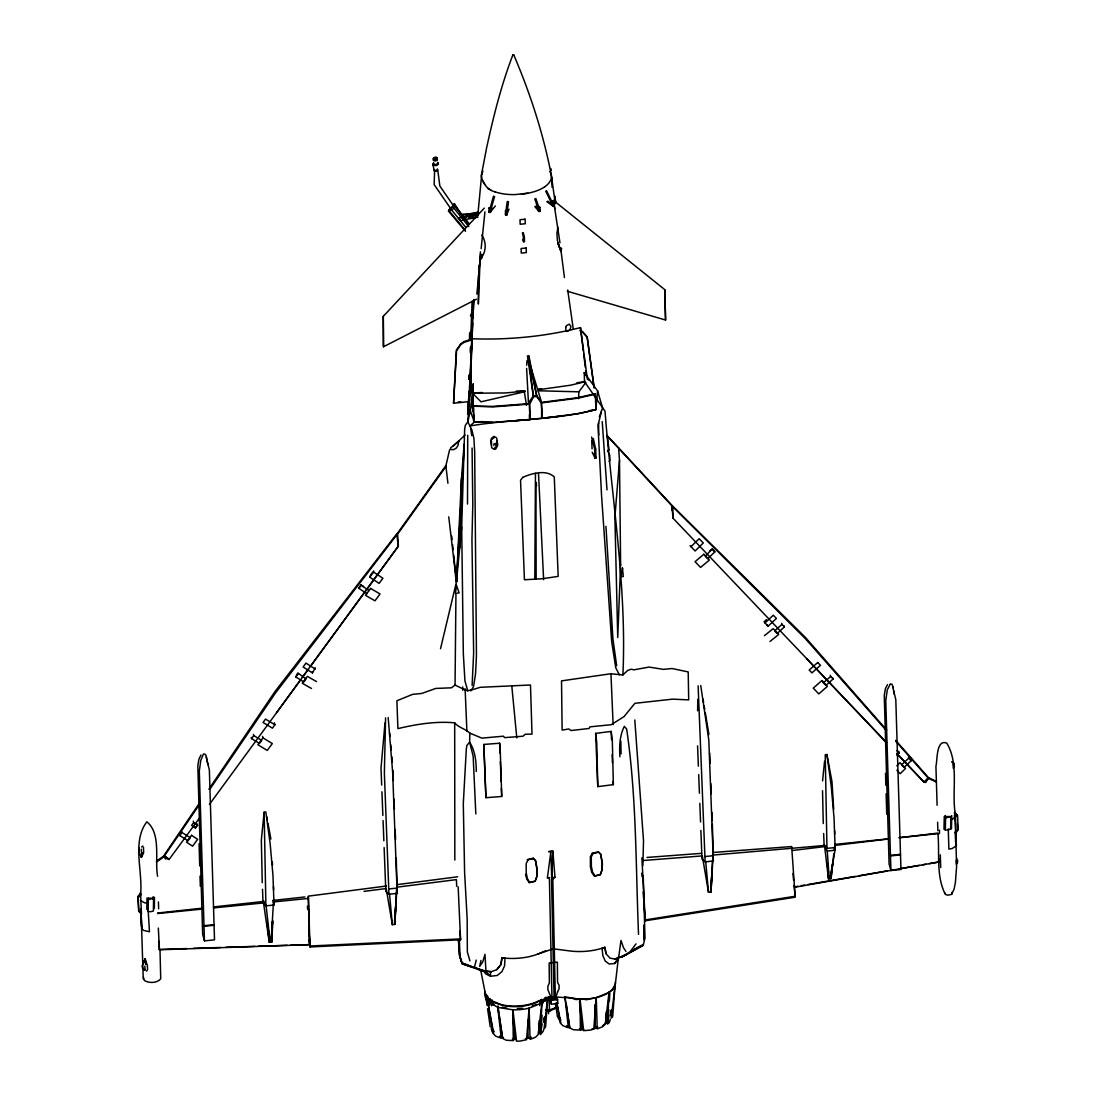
<?xml version="1.0" encoding="UTF-8"?>
<svg xmlns="http://www.w3.org/2000/svg" width="1096" height="1096" viewBox="0 0 1096 1096"><rect width="100%" height="100%" fill="white"/><g stroke="black" fill="none" stroke-linecap="round" stroke-linejoin="round"><path stroke-width="1.5" d="M138.808 911.324L138.028 896.377L140.562 893.062L141.48 914.228L138.699 911.201L138.028 896.377M467.513 504.064L467.718 435.318M937.738 833.111L898.939 837.755L939.478 833.467L939.491 830.083M955.671 833.371L958 829.946L957.726 818.479L957.383 815.205L954.52 812.109L955.671 833.371L955.274 831.946M206.171 756.925L209.363 769.995L214.515 939.847L204.459 940.875L199.308 771.022L200.801 760.323L203.541 753.925L205.5 754.528L206.281 756.254L207.87 764.638M555.768 1007.745L555.782 1004.443M892.61 686.562L895.802 699.632L900.953 869.484L890.911 870.512L885.76 700.659L887.253 689.973L890.171 684.233M534.807 578.825L535.465 473.335M481.555 258.04L482.172 254.546L481.322 259.081L479.637 259.218M273.575 900.145L271.096 942.108L272.534 921.407L271.877 942.039L269.274 942.3L263.588 903.419M262.506 889.308L263.026 902.583L265.89 905.858L274.027 905.022L274.055 901.446M622.898 674.931L627.679 670.437L631.159 669.204L633.995 669.82L649.065 667.067L663.368 669.382L672.095 668.533L688.206 671.93L688.699 699.892L672.67 699.125L634.872 703.331L624.076 716.578L611.226 724.703L589.99 726.84L589.059 728.484L571.098 730.525L568.769 728.977L562.125 730.1L561.522 680.876L610.582 673.78L622.898 674.931C626.939 586.812 611.705 498.94 605.019 411.192L584.497 381.682L584.25 372.572L597.58 390.902L595.813 409.657C554.686 420.439 511.736 418.85 470.061 425.947L474.294 422.083L473.253 411.164L473.239 383.943L470.526 393.149L469.937 391.08L467.787 421.755L471.883 429.947L473.869 438.085L474.664 451.456L476.459 655.531L475.541 673.903L473.527 686.493L470.91 690.891L471.129 689.877L467.745 690.809L465.005 689.864L455.059 685.055L451.511 687.809L435.729 688.439L421.522 693.508L412.767 694.316L396.889 700.755L397.903 728.635C416.247 724.209 436.14 721.031 454.689 722.839L454.826 860.072M455.059 685.055L455.936 594.744M823.644 833.494L824.096 845.112L826.959 848.386L835.097 847.551L835.125 843.975M945.122 823.603L945.122 815.534M697.604 710.797L697.81 699.152M468.745 378.997L468.814 375.599M469.472 339.842L469.595 333.02L471.691 330.704M957.178 816.63L957.219 815.013M385.573 717.866L384.367 773.228L388.957 894.226L397.177 893.391L396.273 858.223M459.868 547.863L461.443 478.815L464.129 444.223M471.773 338.746L470.526 393.149L471.773 338.746C508.27 340.075 545.041 336.595 580.469 327.608L587.429 379.476M560.015 1020.225L560.07 1017.691M454.689 722.839C458.635 727.717 465.389 728.758 469.855 733.142L469.622 742.184L473.157 756.24L475.815 813.903M485.925 797.696L483.815 744.444L499.625 743.225L500.324 752.623L501.721 796.477L485.925 797.696L483.815 744.444M490.583 971.823L490.433 976.235L497.228 975.495L501.968 971.618L504.571 965.836L504.996 958.082L501.831 957.836L500.817 964.535L496.694 969.645M140.261 894.774L140.329 892.966M467.745 690.809L464.923 680.931L463.334 653.737L461.69 527.135L464.663 429.057L465.266 425.508L467.787 421.755L470.362 410.849L473.239 383.943M468.006 411.822L468.376 401.615M469.198 379.504L469.389 374.394M470.211 352.282L470.403 347.185M470.65 340.377L472.102 301.249M539.191 1020.582L538.698 1033.802L540.958 1032.09L541.972 1023.938M539.739 1005.717L539.862 1002.415M606.252 1011.718L605.828 1023.294L608.088 1021.568L608.897 1015.047M476.486 299.208L383.477 346.761L383.285 316.319L484.309 208.117M271.877 942.039L272.74 920.503M551.754 879.732L552.891 851.181L548.74 851.633L552.891 851.181L554.973 877.307L551.754 879.732L550.863 851.743L547.342 878.129L549.603 877.54M642.873 865.607L643.516 840.742L634.803 719.99M469.143 401.068L469.609 390.916M469.841 385.833L470.157 379.065M470.321 375.681L470.705 367.215M470.855 363.831L471.801 343.514M472.034 338.431L472.732 323.197M472.965 318.128L473.815 299.509L468.91 399.93M388.984 888.925L396.601 888.144L394.82 924.421L395.683 906.05L394.382 924.462L392.327 924.668L386.148 888.294M478.582 275.288L478.349 304.058L480.404 251.833M478.747 271.931L479.062 265.191M578.551 398.67L578.88 391.82L585.798 382.531M712.468 860.716L710.989 892.034L711.852 873.663L710.551 892.076L708.495 892.281L702.317 855.908L642.708 860.538M146.837 909.351L147.001 898.062M154.317 908.584L154.481 897.295M461.443 478.815L456.47 581.88L440.524 648.709M463.909 451.1L456.47 581.88L455.443 575.195M468.321 411.836L468.567 406.739M951.725 815.63L951.492 828.521L948.081 829.973L945.341 829.932L945.588 817.041M950.629 829.398L950.862 816.506M394.82 924.421L396.67 892.267M468.129 401.684L453.539 403.246L456.58 350.775L460.895 344.528L464.17 342.336L470.321 340.377M710.989 892.034L712.743 861.579M712.934 858.195L713.126 854.812M472.116 685.397L473.636 653.175L471.951 539.958L472.801 504.544L472.075 448.004M467.636 414.22L469.074 391.382L470.732 390.286M541.999 1015.321L540.958 1032.09L540.123 1032.405M542.739 1003.594L542.945 1000.237L545.233 997.867L544.835 1001.128L545.233 997.867M608.814 1009.841L608.088 1021.568L605.088 1023.541M609.335 1001.456L609.856 993.072M544.137 1022.294L544.465 1017.239M607.033 435.591L618.624 447.88L619.487 460.539L620.61 565.029L617.733 637.461L614.76 511.435M611.376 1010.087L611.047 1015.143L611.445 1010.224M713.373 852.455L791.668 846.55L795.203 897.199L645.256 920.777L644.01 903.775M541.109 1002.689L541.356 999.305M956.383 864.429L956.219 860.374M491.446 441.099L491.597 445.127M495.817 445.373L495.515 443.401M497.132 444.551L496.981 440.537M529.08 1008.183L526.56 1039.707L519.929 1041.09L516.545 1041.2L512.942 1009.841L497.776 1007.388L502.749 1038.487L506.311 1040.255L513.257 1040.638L512.928 1009.813A32.031 15.687 -2.2 0 0 529.08 1008.183L541.904 1002.909L538.15 1034.569L535.533 1037.241L530.094 1039.392L529.108 1008.197M544.191 1020.856L544.438 1017.458M545.726 1000.497L545.986 997.1M611.047 1013.732L611.308 1010.334M383.285 316.319L383.477 346.761M373.654 570.893L373.558 572.071L382.901 578.263L379.12 583.387L369.79 577.208L369.873 576.017M476.883 294.166L480.637 253.669M526.669 365.215L527.053 360.488M614.856 517.504L619.487 460.539M544.191 1022.376L544.602 1017.458M477.76 215.871L481.719 174.237M385.011 722.894L381.011 768.132L381.668 785.037M468.156 412.863L468.472 409.493M468.773 406.137L470.143 391.025M468.239 412.699L468.567 409.301M468.883 405.89L469.54 399.095M461.69 527.135L456.429 581.866L448.744 516.86M555.11 949.04L569.564 950.917A39.867 19.509 -2.2 0 0 604.814 947.273L606.061 953.753L609.924 958.055L614.637 959.068L622.186 956.835L643.215 945.314L645.01 938.025L643.215 875.759M481.144 248.6L484.939 211.829M274.027 905.022L272.959 875.348L270.15 843.66L265.849 812.013L264.15 812.191L261.341 839.988L262.245 882.664M673.067 518.312L672.41 505.804L805.355 637.379L886.65 730.018M822.575 780.886L824.562 761.254M160.002 949.848L160.715 978.892C156.769 983.276 149.344 983.318 144.425 980.564L143.439 977.344M700.878 830.412L702.002 859.141L705.125 861.84L713.332 860.99L712.359 824.137M955.602 832.289L956.63 866.196L955.383 882.746L954.095 889.089L951.616 894.405L947.766 895.185L945.519 894.446L945.108 893.117M952.232 893.761L951.821 892.432M834.193 850.386L834.933 843.756L835.001 850.249L830.152 878.636L831.056 878.54L832.782 862.799L830.152 878.636L828.466 878.814L824.439 844.838M831.056 878.54L833.823 853.702M142.069 965.576L142.59 968.439M597.772 786.64L596.758 742.745L595.635 733.388L611.198 731.402L612.335 740.745L613.335 784.64L597.772 786.64L595.635 733.388M457.196 575.14L456.429 581.866L453.662 554.809M618.541 956.534L615.459 983.222A30.496 14.933 -2.2 0 1 611.883 990.181L606.02 994.154A31.716 15.536 -2.2 0 1 569.591 997.881L555.658 996.99M611.253 1017.855L615.103 984.893A30.565 14.96 -2.2 0 0 615.322 982.235M141.398 852.085L141.274 849.14M308.949 929.956L310.031 946.971L460.553 939.779L458.169 886.856M561.645 248.326L560.823 251.477L557.398 240.449L556.932 233.599L557.823 227.256M614.637 959.068L618.665 957.548L620.98 940.437L623.432 947.561L625.926 951.383M507.256 201.445L505.42 214.679L506.681 214.843L508.982 209.199M506.681 214.843L508.517 201.609M610.445 1019.212L609.212 1022.609L607.527 1024.075L609.075 992.401L611.965 990.044L615.103 984.893L612.733 1016.17L611.828 1017.595L611.006 1014.362M310.031 946.971L308.332 896.144L386.409 886.02M643.873 939.615L643.873 924.969M643.873 939.56L643.845 926.134M480.966 960.493L479.678 966.357L482.733 961.973L484.98 954.356L485.939 971.152L491.405 971.7M645.256 920.777L641.872 857.839M445.962 465.512L449.552 450.018M474.65 966.631L476.226 960.069M482.089 256.039L481.774 257.149C486.46 250.6 486.199 241.654 481.829 235.037M495.351 205.952L490.076 212.487L489.008 212.145L493.529 196.102M490.076 212.487L494.611 196.444M618.5 957.452L617.528 960.48L614.541 963.521L609.225 964.028L605.239 961.041L602.882 955.767L602.047 948.15L604.814 947.287L606.061 953.753M494.049 443.551L493.899 445.565M526.546 878.732L529.135 882.54L535.273 881.198L536.889 876.444L537.109 870.443L535.56 861.209L533.149 858.195L527.149 859.716L533.341 858.935M600.389 874.485L602.005 869.717L602.238 863.717L600.69 854.496L598.32 851.825L592.306 853.332L590.36 856.743L590.388 866.593L591.717 872.361L594.292 876.17L600.307 874.663L594.964 875.855L592.594 872.087L591.361 866.457L591.265 856.867L593.018 853.578L598.457 852.222M599.334 416.891L602.581 407.959L597.58 390.902M481.719 174.25L482.898 171.044M535.601 879.8L536.958 876.115L537.245 869.936L535.601 860.483L533.149 858.195M600.307 874.663L602.129 869.731L602.416 863.566L600.772 854.113L598.32 851.825M551.096 174.072C543.15 133.15 530.163 93.228 513.777 54.937L512.846 54.978C501.256 85.132 493.406 116.601 486.555 148.124L481.226 175.949C482.678 183.183 487.569 190.211 495.118 191.896M143.466 963.316L145.193 958.89L147.385 965.617L147.549 969.686L146.48 971.193M601.334 411.808L597.991 425.385L601.526 495.036L611.678 641.681L615.774 667.807L619.336 674.794M954.287 767.063L954.054 763.323M145.193 958.89L142.617 964.357L145.193 958.89L145.645 964.466M470.417 315.963L471.76 313.182M529.971 419.439L542.095 418.206L541.301 403.027L536.697 396.478L528.45 356.378L533.478 396.807L529.724 404.219L529.971 419.439L513.147 421.015M513.764 55.006L512.86 55.06M144.96 969.837L144.877 966.083M527.902 860.305L526.149 863.58L526.244 873.17L527.477 878.814L529.834 882.568M449.99 208.5L448.538 211.172L465.526 231.256M201.02 754.993L198.979 759.007L197.814 765.666L202.65 934.381L204.459 940.875M887.459 684.63L885.417 688.658L884.267 695.302L889.103 864.018L890.911 870.512M925.723 782.613L928.422 777.626L895.679 740.321M199.294 803.313L163.825 855.702L169.181 859.305L163.825 855.702L165.756 858.346M208.884 789.161L275.041 691.466L396.807 533.793L398.163 546.233L276.535 712.674M164.085 856.414L199.65 804.259M210.213 788.75L275.576 692.878L397.218 534.273M527.436 355.762L533.3 396.04L528.45 402.903L526.614 368.434M397.245 533.629L445.853 465.608L447.922 483.24M446.25 466.088L397.643 534.108L398.396 546.26L310.483 666.354M450.579 208.336L448.538 211.172L451.47 209.774L465.978 227.584M200.349 816.821L169.017 859.607L163.797 856.031L156.386 861.223M209.432 804.396L300.386 680.164M302.4 677.397L308.469 669.122M363.625 586.429L361.022 584.949L358.872 588.346L366.955 593.662M358.872 588.346L361.022 584.949M297.057 673.93L295.865 676.972L303.839 681.959L306.072 678.931L297.811 672.917M370.818 574.742L372.709 572.181M295.865 676.972L298.098 673.944M369.79 577.208L373.558 572.071M182.279 832.672L190.279 837.741L188.046 840.769L180.045 835.7L182.046 831.809M253.765 735.58L261.684 740.403L259.451 743.431L251.532 738.608L253.765 735.58L253.423 734.389M262.958 737.868L257.889 744.732L267.26 750.445L272.329 743.568L262.958 737.868L262.533 736.361M315.292 669.081L305.962 663.121L303.126 666.971L312.456 672.93L315.251 667.807M274.891 724.785L272.411 728.169L263.04 722.456L265.533 719.086L274.891 724.785L274.315 722.798M450.525 208.528L448.538 211.172L454.456 203.76L460.95 213.953L469.143 223.803M614.541 963.521L618.692 957.52M492.022 439.318L494.077 437.564M496.543 446.332L494.488 448.086M630.954 950.616L635.968 943.903M450.292 208.596L448.867 210.487L464.868 229.872M193.28 821.151L193.704 822.658L191.595 825.329L195.458 828.083L197.581 825.411L197.143 823.918M489.035 207.939L490.542 207.788L490.693 211.651L489.186 211.816L489.035 207.939L490.542 207.788M489.186 211.816L490.693 211.651M505.475 210.898L506.969 210.733L507.119 214.611L505.626 214.761L505.475 210.898L506.969 210.733M505.626 214.761L507.119 214.611M538.341 207.391L539.849 207.24L539.999 211.103L538.492 211.268L538.341 207.391L539.849 207.24M552.028 201.486L553.521 201.335L553.672 205.199L552.179 205.363L552.028 201.486L553.521 201.335M552.179 205.363L552.59 200.787M546.863 998.045L541.958 1002.909L540.41 1034.597L543.068 1031.487L544.137 1028.377L547.795 997.059L545.603 1026.692L544.712 1028.103L544.698 1026.473M489.008 212.145L492.173 208.226M609.129 461.498L609.938 460.484L609.732 455.224L607.527 450.401M477.678 214.35L458.361 217.871L460.868 220.83L465.649 219.104M465.512 218.912L464.882 219.625L477.966 217.186M469.17 216.282L470.855 213.789L468.54 216.419L469.937 218.049L472.266 215.405M469.294 218.186L471.623 215.556M477.349 217.008L473.239 217.296L472.472 215.528L474.801 212.898L478.911 212.61M138.384 897.542L140.863 894.761M452.703 205.801L454.004 204.404L469.307 224.461M957.397 863.114L957.712 860.634M897.158 753.719L924.298 782.243L928.572 777.694L935.888 781.174M437.29 158.194L435.811 159.167L433.208 158.81M433.509 162.962L432.783 164.482L433.989 165.359L437.838 164.249M433.783 163.099L433.084 165.181L434.18 170.702M433.071 164.496L433.742 163.811M437.975 163.03L437.359 164.345L433.824 164.88M434.468 169.62L434.66 171.044M434.633 169.743L434.139 184.594L451.456 209.692M896.966 755.144L899.227 752.815L898.734 751.322M896.788 765.816L899.98 762.693L905.529 768.488L900.2 773.68L896.87 770.214M690.973 546.671L699.18 538.698L703.303 543.013L695.111 550.987L690.014 545.603M712.263 548.945L705.303 556.179L707.742 558.727L714.839 551.85L712.263 548.945L709.811 550.932M453.21 446.209L465.047 435.044M766.488 619.583L764.09 621.802L768.036 626.227L776.406 618.459L773.297 615.226L764.94 622.994M908.433 757.377L908.707 758.227L901.542 764.857L903.981 767.406L911.16 760.788L910.872 759.925M781.612 623.336L781.941 624.35L774.749 630.899L777.187 633.447L784.394 626.898L784.051 625.885M556.275 1007.676L553.412 1009.348L545.712 1010.224M138.918 847.592L138.754 851.332M924.298 782.243L928.572 777.694M832.727 677.821L833.111 678.999L825.85 685.384L823.411 682.835L830.658 676.451L830.275 675.273M454.456 203.76L453.456 204.637L468.855 224.009M141.631 847.003L142.85 845.989M764.446 635.694L773.173 628.652L778.708 634.433L769.995 641.489M454.237 208.226L451.867 209.61M156.646 861.936L164.044 856.743L165.866 859.182M546.356 1010.361L549.534 1011.403L555.453 1007.375M602.526 1025.815L607.225 1022.609M546.849 201.678L552.987 206.048L553.781 205.514L546.534 190.677M621.898 956.561L641.612 945.19M632.406 950.712L637.694 947.533M537.643 1001.854L540.739 1000.045M622.186 956.835L643.215 945.314L642.927 944.396M458.361 217.871L464.622 216.748M554.508 1008.443L548.986 1010.211M951.273 819.89L955.507 817.095L956.356 845.742L952.123 848.537L948.876 849.112L948.273 828.905M434.77 157.331L433.537 158.153L434.002 158.947L436.934 157.632M433.783 158.413L434.715 157.988M485.665 971.152L491.172 971.714L496.926 969.631L501.05 964.507L502.064 957.808A39.867 19.523 -2.2 0 0 537.383 954.246L545.603 950.835M537.383 954.246L552.274 949.122M534.78 206.555L539.136 211.514L540.218 211.103L535.848 198.513M471.431 690.014L480.267 687.302L530.478 685L532.012 734.101L525.217 734.265L522.929 736.238L504.571 737.649L503.544 736.183L481.87 738.129L469.855 733.142M532.218 1005.991L536.588 1004.402M470.102 339.678L463.95 341.623L460.676 343.829L456.374 350.076L453.539 403.246M618.665 957.548L626.515 954.589M527.875 1038.241L531.396 1037.282M597.745 1026.966L595.292 1027.637L594.717 1004.827M584.552 381.888L570.605 385.203L538.246 389.765M524.929 391.683L480.993 401.821L473.376 394.067M595.224 393.683L577.469 397.725L541.465 402.369L542.219 418.302L578.222 413.672L595.977 409.63L595.224 393.683L595.265 396.82M595.375 394.204L577.619 398.232L541.616 402.876M477.774 214.391L463.964 217.515L464.937 219.912M466.814 214.282L478.267 212.145M477.637 212.857L466.184 214.994L467.102 213.939L461.539 214.268L464.43 217.857M470.376 216.501L473.636 215.898M533.478 396.807L536.697 396.478M794.573 886.815L797.929 886.239M801.299 885.65L804.67 885.075M808.04 884.499L855.195 876.389M858.552 875.814L887.185 870.882M890.555 870.306L893.925 869.731M898.967 868.854L919.174 865.388M922.544 864.799L925.915 864.223M929.285 863.648L939.382 861.908L794.737 887.239M538.191 389.176L541.547 388.628M576.743 382.86L585.113 381.476M525.368 1038.652L528.176 1038.145L527.724 1020.225M645.448 919.887L795.271 896.24M434.756 160.057L436.797 159.468L437.277 157.632L433.742 157.701L433.249 159.523L434.057 159.893M434.495 171.086L437.427 170.647L437.386 169.168M435.427 171.223L437.263 170.647L437.236 169.346M589.141 410.63L595.813 409.657M495.077 191.855A33.729 16.509 -2.2 0 0 514.928 194.595L527.82 193.211A33.729 16.522 -2.2 0 0 544.849 186.704M521.449 194.184L527.861 193.266M396.588 884.705L457.676 876.786M363.968 891.377L385.819 888.596M397.574 887.102L456.402 879.622L456.703 886.376M552.603 877.608L554.973 877.307M551.48 997.401L538.341 1001.086A31.716 15.522 -2.2 0 1 501.913 1004.813L490.898 1000.525M792.682 850.455L826.411 846.413M834.851 845.413L888.815 838.961M542.095 418.206L558.796 416.343M458.101 402.04L460.731 401.753M157.564 913.037L201.609 908.228M213.46 906.94L264.287 901.392M272.753 900.46L304.935 896.953M824.644 845.482L712.537 855.099M834.782 844.413L888.815 838.769M522.395 232.832L523.436 237.01L524.354 236.914L524.532 241.682L523.614 241.778L522.655 239.421M533.3 396.04L536.752 395.697L541.342 401.588L531.081 367.968M591.607 437.099L594.69 449.209L595.662 449.113L596.005 458.032L595.046 458.128L592.196 452.237M833.7 809.204L831.96 781.544L826.932 754.541L825.233 754.719L826.959 848.386M705.153 856.538L712.77 855.757M825.151 846.386L827.261 851.044L835.001 850.249M203.87 925.709L213.926 924.682M890.308 855.346L900.364 854.318M204.02 926.298L214.076 925.271M890.473 855.935L900.528 854.907M550.822 998.977L557.193 998.319L557.617 999.675L557.727 1003.525L551.343 1004.183L550.822 998.977L551.343 1004.183M551.247 1000.319L557.617 999.675M157.619 913.543L201.705 909.118M213.569 907.926L264.437 902.844M272.918 901.994L308.51 898.419M529.423 404.123L493.2 406.89L473.308 406.178L493.049 406.369L529.258 403.616L530.026 419.563L493.817 422.316L474.075 422.124L473.472 406.685M525.039 391.149L505.366 392.957L473.869 393.217M646.983 857.442L701.454 853.346M472.472 215.528L477.952 215.145M517.312 1008.553L522.587 1008.197M529.135 882.54L535.273 881.198M470.362 410.849L474.294 422.083L482.72 421.576M310.195 945.999L460.663 938.888M472.294 392.971L482.445 392.532M516.285 391.121L524.737 390.765M461.923 214.898L466.403 214.734M158.701 941.163L159.441 949.78L309.51 944.642L308.319 896.583M159.317 949.437L186.608 948.561M193.43 948.341L220.721 947.465M225.831 947.3L254.82 946.369M258.231 946.259L287.234 945.327M290.646 945.218L309.51 944.642L309.086 939.505M474.294 422.083L493.173 422.371M545.63 1010.279L547.192 1010.293M538.273 390.779L578.88 391.82M579.414 1028.733L582.031 1028.993L579.469 1001.223M512.298 1039.255L515.134 1039.57M459.402 940.121L460.019 956.972L462.197 963.864L482.994 971.097L485.898 971.125M147.755 903.159L144.508 902.789L140.288 900.296M485.939 971.152L462.197 963.864L459.553 955.383L458.402 940.026M435.674 157.194L436.468 157.303M433.81 159.92L434.852 160.002M433.55 165.017L437.633 164.4L438.359 163.633L437.578 162.345M502.242 1007.251L507.01 1008.21M143.836 970.001L144.864 970.234L144.138 968.96M564.892 996.867L580.058 999.292A32.031 15.687 -2.2 0 0 596.197 997.661L593.868 1028.158L593.676 1029.199L590.415 1030.076L583.661 1030.678L580.058 999.319L580.387 1030.117L573.441 1029.747L569.879 1027.98L564.892 996.867L568.358 1027.719L562.96 1025.705L560.316 1023.116L557.015 1003.84M567.303 291.235L665.573 320.046L664.793 289.659L553.507 200.431L554.823 208.788M566.906 1026.747L570.071 1027.774M592.306 853.332L593.018 853.578M483.13 970.768L461.882 962.905L459.498 955.287L458.539 939.971M461.923 962.932L472.732 967.165M493.09 1030.829L494.132 1031.281M580.017 330.362L582.291 331.362L587.059 336.691L594.114 388.121M580.236 331.061L582.51 332.061L587.264 337.39L594.101 387.162M566.701 1025.692L569.578 1026.993L566.262 1003.703M499.584 1036.213L503.16 1037.665M928.627 778.42L935.943 781.9M945.341 829.932L944.012 829.288L944.259 816.397M487.638 188.306L491.063 190.238M316.566 681.602L307.346 676.396L302.277 683.274L311.497 688.48M552.74 204.664L553.672 205.199M361.105 585.319L369.188 590.634M494.022 1004.443L491.035 1002.429L491.556 1005.786M436.523 158.262L436.578 160.126L434.893 160.605L433.646 159.715M436.825 158.893L437.386 159.838L435.907 160.811L433.304 160.454M433.084 165.181L436.318 165.633L438.14 163.729M547.658 201.143L553.781 205.514M193.704 822.658L197.581 825.411M388.957 894.226L385.833 891.528L384.121 847.578M452.497 206.404L468.828 226.667M955.068 813.903L957.575 816.178M138.548 910.392L141.069 912.804M896.925 750.596L899.227 752.815M958 829.946L957.397 823.754M672.355 506.325L805.423 638.694L885.582 729.662M485.761 971.426L490.433 976.235L485.857 973.974L483.5 970.905M712.4 549.302L714.839 551.85M781.941 624.35L784.394 626.898M830.658 676.451L833.111 678.999M908.707 758.227L911.16 760.788M886.541 742.567L672.971 518.134L672.054 505.996L607.143 435.865M806.56 658.628L886.431 742.677M897.008 753.801L924.024 782.229L928.476 778.352L895.747 741.197M618.624 447.88L672.095 505.475L672.163 510.517M535.862 206.144L539.122 209.87M462.389 215.254L464.06 217.227M588.045 379.202L588.675 380.079M767.2 625.049L768.036 626.227M452.867 204.897L439.839 185.991L437.715 169.688M482.994 971.097L478.897 969.713M951.712 761.61L952.465 762.871M482.843 181.004L484.87 184.471M595.046 395.642L596.704 398.533M545.726 191.211L552.987 206.048M945.04 893.815C935.998 875.375 939.724 853.825 937.971 834.097M139.178 852.455L141.329 857.332L143.631 853.017L143.48 847.318M594.183 453.58L596.005 458.032M584.25 372.572L585.387 375.435M560.152 249.121L557.946 243.244L560.549 249.943M555.617 996.922L556.549 999.62M551.274 997.36L552.206 1000.059M534.766 198.924L539.136 211.514M550.767 168.483L551.398 170.373M822.904 681.233L823.411 682.835M557.289 1002.182L557.727 1003.525M893.35 687.836L891.952 684.178L890.171 684.219M548.904 996.648L550.411 1001.552L550.302 998.908M469.937 960.904L467.348 951.917L467.156 918.818L464.608 872.526L463.293 803.738L466.334 748.828L466.923 745.417L469.622 742.184C475.239 750.883 476.198 761.405 476.294 771.502M195.033 826.59L195.458 828.083M251.19 737.416L251.532 738.608M179.812 834.851L180.045 835.7M523.313 232.736L524.354 236.914M526.491 405.26L524.409 392.163M956.644 858.332L957.109 860.292M471.499 403.808L473.253 411.164L472.65 399.588M490.035 998.442L491.186 1003.292M619.856 561.782L620.624 565.043M525.559 874.403L526.217 877.293M593.32 438.482L595.662 449.113M491.282 1028.404L492.104 1031.637L493.693 1033.172L487.706 1001.484L497.79 1007.361L501.228 1038.241L495.83 1036.213L493.2 1033.624L487.679 1001.511A30.565 14.96 -2.2 0 1 485.35 993.771L487.076 1002.059M480.596 969.645L485.473 994.141M528.861 355.625L536.752 395.697M487.761 1001.963L486.706 995.374L488.035 1002.799M266.739 816.78L267.342 819.959M267.931 823.137L270.89 839.015M953.027 764.433L953.342 768.488M553.507 200.431L559.974 242.805M703.029 699.111L703.591 702.481M704.153 705.851L704.714 709.235M705.276 712.606L708.934 734.539M556.809 1002.785L560.823 1022.65L557.398 1016.43L555.425 1003.155M488.857 1000.168L489.652 1005.046M893.774 690.823L894.322 694.275M616.664 665.683L612.938 638.995L605.937 526.327M487.104 997.908L487.912 1002.977M940.711 867.553L940.286 854.825M470.705 428.659L471.787 435.674M555.823 202.527L554.864 196.143L555.549 202.897M700.741 685.575L708.811 739.992L713.332 860.99M487.734 996.168L488.474 1001.196M485.35 993.771L487.076 1005.388M487.569 1008.704L490.268 1026.938M567.714 290.015L573.263 328.923M551.137 174.113L555.343 203.815M497.94 1005.895L498.899 1012.553M499.365 1015.882L502.448 1037.501M826.932 754.541L831.234 786.188L834.042 817.876L835.097 847.551M560.631 247.764L564.454 277.548M491.981 999.853L492.666 1004.936M708.495 892.281L705.687 861.634M607.225 435.468L609.088 450.182M392.327 924.668L389.532 894.021M828.48 872.58L827.357 863.36L828.466 878.814M828.864 875.663L829.234 878.732L827.261 851.044M580.469 327.608L583.305 350.843M583.716 354.172L585.333 367.448M585.744 370.777L586.36 375.75M266.013 904.995L270.178 942.204L267.095 921.969L269.274 942.3M451.73 536.191L452.086 539.575M452.607 544.657L453.128 549.726M792.942 873.457L793.586 880.239M794.066 885.321L795.038 895.5M511.805 685.986L516.791 737.868M389.628 732.936L389.943 736.334M390.724 744.828L391.204 749.924M391.834 756.733L392.3 761.83M512.654 1015.006L514.901 1039.501M459.827 931.285L460.553 939.779M388.176 717.592L392.656 772.379L397.177 893.391M607.006 489.857L602.225 421.618M641.763 873.17L642.009 876.567M643.133 891.87L643.64 898.665M536.287 482.418L536.519 485.829M307.442 906.145L307.661 909.543M272.329 861.785L272.52 865.045M148.056 908.214L149.467 931.764L143.603 930.394L142.001 928.901L140.795 908.707M158.331 928.065L159.441 949.78M140.644 911.365L141.411 926.476M613.116 724.525L610.952 673.807M538.52 473.609L543.616 579.606M466.896 731.101L465.115 688.754M638.53 934.381C635.707 865.854 636.68 797.08 626.652 729.073L624.35 726.347C619.555 735.745 619.24 746.458 619.925 756.788M698.138 685.849L705.125 861.84M611.198 731.402L611.527 739.718M612.13 754.692L612.472 763.008M613.198 781.311L613.335 784.64M551.699 177.305L552.11 187.32M834.618 830.7L834.741 834.029M823.26 823.534L822.534 790.696M697.577 745.883L698.371 766.173M698.7 774.625L699.426 793.216M699.823 803.354L700.55 821.959M594.69 449.209L595.046 458.128M591.744 440.455L592.059 448.867M523.436 237.01L523.614 241.778M548.986 997.168L549.534 1011.403M499.625 743.225L500.009 753.212M500.338 761.528L501.132 781.503M501.393 788.161L501.721 796.477M381.942 791.792L382.86 815.465M383.066 820.534L383.86 840.824M273.479 886.513L273.603 889.829M709.646 753.13L710.044 763.282M710.811 783.558L711.194 793.71M711.907 812.3L712.236 820.753M392.902 770.31L393.3 780.448M393.998 799.053L394.396 809.191M395.163 829.48L395.56 839.618M312.415 671.656L312.456 672.93M665.573 320.046L664.793 289.659M265.89 905.858L264.15 812.191M157.591 876.321C154.577 860.155 161.496 833.577 146.85 821.822C131.547 841.687 143.247 872.32 140.507 895.227M158.427 901.967L158.646 908.817M141.137 914.037L143.261 979.016M955.26 832.179L955.575 842.276M954.986 811.944C951.849 789.476 959.068 763.542 946.766 743.102C935.984 738.841 937.491 760.597 935.929 766.268L937.107 805.272M954.506 815.41L954.589 818.411M937.614 822.219L937.875 830.7M885.513 773.379L885.869 785.325M886.116 793.847L886.733 814.314M199.061 843.742L199.719 865.909M200.02 876.142L200.335 886.39M548.48 1010.43L548.575 1013.677M552.809 879.047L555.371 998.305M551.535 879.198L554.096 998.456M549.384 877.704L551.987 998.675M620.857 741.184L621.048 753.884M541.588 411.754L541.643 416.439M529.409 414.562L529.45 417.699M473.308 406.178L473.376 410.877M598.608 422.768L598.759 435.112M153.604 898.158L153.372 911.05L150.823 911.639L148.083 911.598L148.33 898.706M153.152 896.651L153.18 899.419M462.69 686.918L462.731 690.329M672.41 505.804L672.423 510.654M535.944 483.473L536.15 578.647M939.45 859.154L939.45 862.401M549.877 171.538A34.51 16.906 -2.2 0 1 544.822 186.717M596.087 1028.212A25.537 12.508 -2.2 0 1 591.662 1029.171M583.839 1029.856A25.537 12.508 -2.2 0 1 580.688 1029.788M537.629 1001.84A30.359 14.851 -2.2 0 1 502.776 1005.402L495.241 1002.963A29.167 14.275 -2.2 0 1 489.816 999.429M588.333 999.442A30.359 14.865 -2.2 0 1 585.209 999.689M577.414 999.593A30.359 14.865 -2.2 0 1 574.4 999.278M490.885 1000.525A30.469 14.919 -2.3 0 1 485.144 991.784M458.786 441.017L457.977 445.551L456.224 448.141L453.429 449.689L450.401 449.442L450.689 447.839L458.786 441.017M490.652 440.743L491.734 447.826L494.46 449.483L495.872 448.839L497.762 445.072L496.666 437.989L493.954 436.345L491.378 438.537L490.652 440.743M565.659 327.403L566.015 330.759L567.166 331.458L569.92 329.992L570.989 326.334L569.29 324.156L566.536 325.622L565.659 327.403M456.388 585.168L455.498 593.58L459.128 592.854L456.388 585.168M609.034 992.387L605.266 1024.048L602.649 1026.719L597.224 1028.87L596.238 997.675L609.034 992.387M141.864 854.209L141.329 857.332L142.37 852.743L141.864 854.209M622.514 568.125L621.048 576.537L623.282 576.51L622.514 568.125M557.59 991.866L556.083 996.538L550.863 997.004L547.877 989.661L547.863 986.195L549.356 983.071L549.165 962.946L557.385 962.165L557.563 982.4L559.07 985.277L559.083 988.743L557.59 991.866M370.558 588.429L365.502 595.306L374.983 600.827L380.052 593.95L370.558 588.429M191.581 835.289L186.512 842.166L192.581 846.194L197.636 839.317L191.581 835.289M522.792 477.349L520.545 480.281L524.436 579.77L542.287 578.729L558.165 576.4L554.275 476.911C546.178 469.294 531.889 473.308 522.792 477.349M467.348 214.583L465.019 217.227L467.348 214.583M148.316 898.186L147.576 898.926L148.714 899.474L153.974 898.268L148.316 898.186M945.574 816.52L944.834 817.26L945.971 817.808L951.232 816.602L945.574 816.52M817.739 662.491L809.177 670.04L811.903 672.875L820.466 665.327L817.739 662.491M821.836 680.589L813.259 688.137L818.808 693.919L827.384 686.37L821.836 680.589M703.824 554.261L695.028 561.659L700.577 567.44L709.372 560.042L703.824 554.261M525.08 219.2L520.011 219.721L520.175 224.269L525.258 223.748L525.08 219.2M526.176 248.011L521.107 248.532L521.271 253.094L526.34 252.573L526.176 248.011M560.138 1018.362L559.097 1017.8L560.673 1020.253L560.138 1018.362"/></g></svg>
